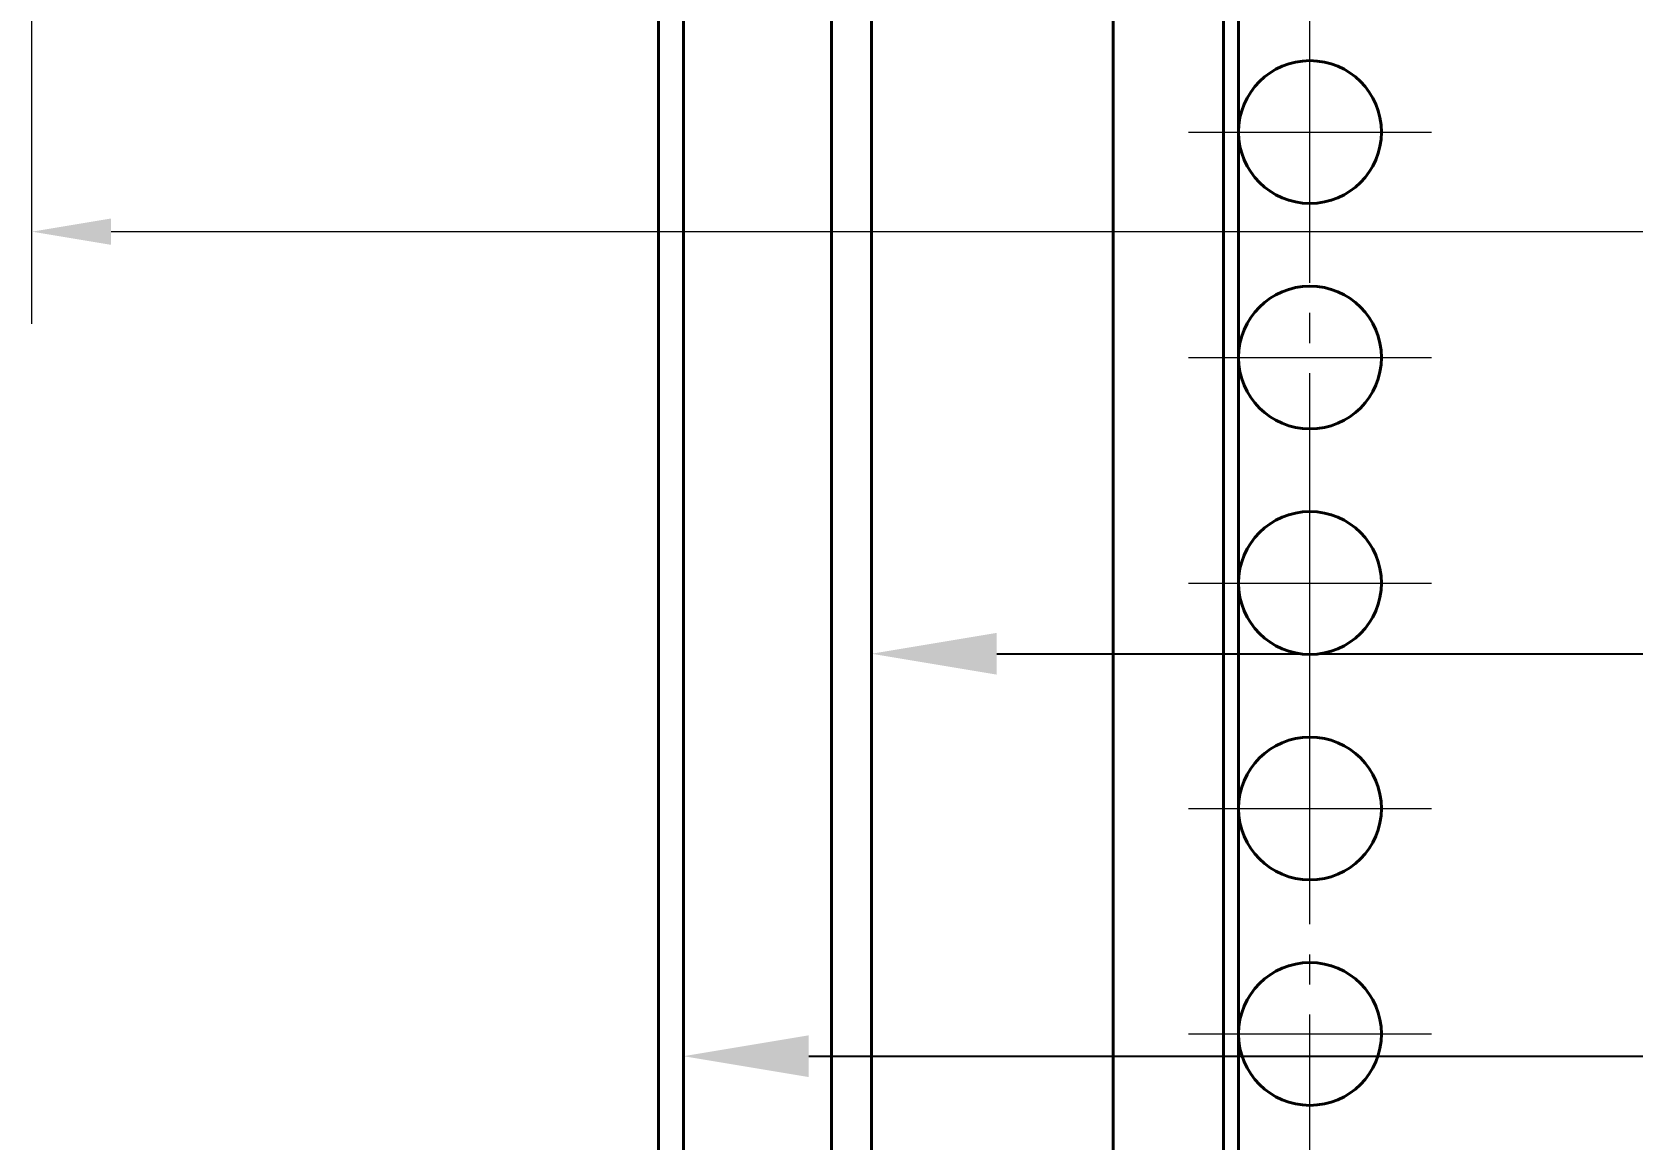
# Model space of a CAD drawing. Header units: millimetres. Extents: x 1794 to 2214, y -1115 to -518.
# Drawn here: x 1856.05 to 1887.97, y -694.81 to -672.72 of the extents above; entities that cross this region are included whole.
import ezdxf

# ---------------------------------------------------------------- set-up
doc = ezdxf.new("R2010")
doc.units = ezdxf.units.MM
doc.linetypes.add('JIS_08_11', pattern=[12.8, 11, -0.6, 0.6, -0.6])
for name, color, linetype, lineweight in [('中心线', 4, 'JIS_08_11', 20), ('外壳线', 1, 'Continuous', 40), ('尺寸线', 2, 'Continuous', 20)]:
    doc.layers.add(name, color=color, linetype=linetype, lineweight=lineweight)
doc.styles.get("Standard").update_dxf_attribs({"font": 'romans.shx', "width": 0.707, "height": 3.5, "bigfont": 'hzfs.shx'})
doc.dimstyles.new('ISO-25', dxfattribs={"dimtxt": 3.5, "dimasz": 2.5, "dimexe": 1.25, "dimexo": 0.625, "dimtad": 1, "dimtxsty": 'Standard', "dimcen": 2.5, "dimadec": 0, "dimazin": 0, "dimtfac": 1, "dimtmove": 0, "dimatfit": 0, "dimfxl": 1, "dimarcsym": 0})

# ---------------------------------------------------------------- blocks, each defined once
blk = doc.blocks.new('*D145')
at = {"layer": 'DEFPOINTS', "color": 0}
for p in [(1960.295, -685.127), (1872.798, -686.214), (1960.295, -686.214)]:
    blk.add_point(p, dxfattribs=at)
at = {"layer": '尺寸线', "color": 0, "lineweight": -2}
for p, q in [((1872.798, -685.589), (1872.798, -683.877)), ((1960.295, -685.589), (1960.295, -683.877)), ((1875.298, -685.127), (1957.795, -685.127))]:
    blk.add_line(p, q, dxfattribs=at)
at = {"layer": '尺寸线', "color": 0}
for points in [[(1875.298, -684.71), (1875.298, -685.544), (1872.798, -685.127)], [(1957.795, -684.71), (1957.795, -685.544), (1960.295, -685.127)]]:
    blk.add_solid(points, dxfattribs=at)
at = {"layer": '尺寸线', "color": 0, "insert": (1927.644, -682.752), "char_height": 3.5, "attachment_point": 5}
blk.add_mtext('%%C1750', dxfattribs=at)
blk = doc.blocks.new('*D147')
at = {"layer": 'DEFPOINTS', "color": 0}
for p in [(1869.048, -692.566), (1964.045, -692.566), (1964.045, -693.159)]:
    blk.add_point(p, dxfattribs=at)
at = {"layer": '尺寸线', "color": 0, "lineweight": -2}
for p, q in [((1869.048, -693.191), (1869.048, -694.409)), ((1871.548, -693.159), (1961.545, -693.159)), ((1964.045, -693.191), (1964.045, -694.409))]:
    blk.add_line(p, q, dxfattribs=at)
at = {"layer": '尺寸线', "color": 0}
for points in [[(1871.548, -692.742), (1871.548, -693.576), (1869.048, -693.159)], [(1961.545, -692.742), (1961.545, -693.576), (1964.045, -693.159)]]:
    blk.add_solid(points, dxfattribs=at)
at = {"layer": '尺寸线', "color": 0, "insert": (1926.781, -690.784), "char_height": 3.5, "attachment_point": 5}
blk.add_mtext('%%C1900', dxfattribs=at)

msp = doc.modelspace()

# ---------------------------------------------------------------- linework, layer by layer
at = {"layer": '中心线'}
for p, q in [((1881.547, -754.526), (1881.547, -656.804)), ((1879.122, -674.715), (1883.971, -674.715)), ((1879.122, -674.715), (1883.971, -674.715)), ((1879.122, -674.715), (1883.971, -674.715)), ((1879.122, -674.715), (1883.971, -674.715)), ((1879.122, -674.715), (1883.971, -674.715)), ((1879.122, -674.715), (1883.971, -674.715)), ((1879.122, -674.715), (1883.971, -674.715)), ((1879.122, -674.715), (1883.971, -674.715)), ((1879.122, -674.715), (1883.971, -674.715)), ((1879.122, -674.715), (1883.971, -674.715)), ((1879.122, -674.715), (1883.971, -674.715)), ((1879.122, -674.715), (1883.971, -674.715)), ((1879.122, -674.715), (1883.971, -674.715)), ((1879.122, -674.715), (1883.971, -674.715)), ((1879.122, -674.715), (1883.971, -674.715)), ((1879.122, -674.715), (1883.971, -674.715)), ((1879.122, -674.715), (1883.971, -674.715)), ((1879.122, -674.715), (1883.971, -674.715)), ((1879.122, -674.715), (1883.971, -674.715)), ((1879.122, -674.715), (1883.971, -674.715)), ((1879.122, -674.715), (1883.971, -674.715)), ((1879.122, -674.715), (1883.971, -674.715)), ((1879.122, -674.715), (1883.971, -674.715)), ((1879.122, -674.715), (1883.971, -674.715)), ((1879.122, -674.715), (1883.971, -674.715)), ((1879.122, -674.715), (1883.971, -674.715)), ((1879.122, -674.715), (1883.971, -674.715)), ((1879.122, -674.715), (1883.971, -674.715)), ((1879.122, -674.715), (1883.971, -674.715)), ((1879.122, -674.715), (1883.971, -674.715)), ((1879.122, -674.715), (1883.971, -674.715)), ((1879.122, -674.715), (1883.971, -674.715)), ((1879.122, -674.715), (1883.971, -674.715)), ((1879.122, -674.715), (1883.971, -674.715)), ((1879.122, -674.715), (1883.971, -674.715)), ((1879.122, -674.715), (1883.971, -674.715)), ((1879.122, -674.715), (1883.971, -674.715)), ((1879.122, -674.715), (1883.971, -674.715)), ((1879.122, -674.715), (1883.971, -674.715)), ((1879.122, -674.715), (1883.971, -674.715)), ((1879.122, -674.715), (1883.971, -674.715)), ((1879.122, -674.715), (1883.971, -674.715)), ((1879.122, -674.715), (1883.971, -674.715)), ((1879.122, -674.715), (1883.971, -674.715)), ((1879.122, -674.715), (1883.971, -674.715)), ((1879.122, -674.715), (1883.971, -674.715)), ((1879.122, -674.715), (1883.971, -674.715)), ((1879.122, -674.715), (1883.971, -674.715)), ((1879.122, -674.715), (1883.971, -674.715)), ((1879.122, -674.715), (1883.971, -674.715)), ((1879.122, -674.715), (1883.971, -674.715)), ((1879.122, -674.715), (1883.971, -674.715)), ((1879.122, -674.715), (1883.971, -674.715)), ((1879.122, -674.715), (1883.971, -674.715)), ((1879.122, -674.715), (1883.971, -674.715)), ((1879.122, -674.715), (1883.971, -674.715)), ((1879.122, -674.715), (1883.971, -674.715)), ((1879.122, -674.715), (1883.971, -674.715)), ((1879.122, -674.715), (1883.971, -674.715)), ((1879.122, -674.715), (1883.971, -674.715)), ((1879.122, -674.715), (1883.971, -674.715)), ((1879.122, -674.715), (1883.971, -674.715)), ((1879.122, -674.715), (1883.971, -674.715)), ((1879.122, -674.715), (1883.971, -674.715)), ((1879.122, -674.715), (1883.971, -674.715)), ((1879.122, -674.715), (1883.971, -674.715)), ((1879.122, -674.715), (1883.971, -674.715)), ((1879.122, -674.715), (1883.971, -674.715)), ((1879.122, -674.715), (1883.971, -674.715)), ((1879.122, -674.715), (1883.971, -674.715)), ((1879.122, -674.715), (1883.971, -674.715)), ((1879.122, -674.715), (1883.971, -674.715)), ((1879.122, -674.715), (1883.971, -674.715)), ((1879.122, -674.715), (1883.971, -674.715)), ((1879.122, -674.715), (1883.971, -674.715)), ((1879.122, -674.715), (1883.971, -674.715)), ((1879.122, -674.715), (1883.971, -674.715)), ((1879.122, -674.715), (1883.971, -674.715)), ((1879.122, -674.715), (1883.971, -674.715)), ((1879.122, -674.715), (1883.971, -674.715)), ((1879.122, -674.715), (1883.971, -674.715)), ((1879.122, -674.715), (1883.971, -674.715)), ((1879.122, -674.715), (1883.971, -674.715)), ((1879.122, -674.715), (1883.971, -674.715)), ((1879.122, -674.715), (1883.971, -674.715)), ((1879.122, -674.715), (1883.971, -674.715)), ((1879.122, -674.715), (1883.971, -674.715)), ((1879.122, -674.715), (1883.971, -674.715)), ((1879.122, -674.715), (1883.971, -674.715)), ((1879.122, -674.715), (1883.971, -674.715)), ((1879.122, -674.715), (1883.971, -674.715)), ((1879.122, -674.715), (1883.971, -674.715)), ((1879.122, -674.715), (1883.971, -674.715)), ((1879.122, -674.715), (1883.971, -674.715)), ((1879.122, -674.715), (1883.971, -674.715)), ((1879.122, -674.715), (1883.971, -674.715)), ((1879.122, -674.715), (1883.971, -674.715)), ((1879.122, -674.715), (1883.971, -674.715)), ((1879.122, -674.715), (1883.971, -674.715)), ((1879.122, -674.715), (1883.971, -674.715)), ((1879.122, -679.215), (1883.971, -679.215)), ((1879.122, -679.215), (1883.971, -679.215)), ((1879.122, -679.215), (1883.971, -679.215)), ((1879.122, -679.215), (1883.971, -679.215)), ((1879.122, -679.215), (1883.971, -679.215)), ((1879.122, -679.215), (1883.971, -679.215)), ((1879.122, -679.215), (1883.971, -679.215)), ((1879.122, -679.215), (1883.971, -679.215)), ((1879.122, -679.215), (1883.971, -679.215)), ((1879.122, -679.215), (1883.971, -679.215)), ((1879.122, -679.215), (1883.971, -679.215)), ((1879.122, -679.215), (1883.971, -679.215)), ((1879.122, -679.215), (1883.971, -679.215)), ((1879.122, -679.215), (1883.971, -679.215)), ((1879.122, -679.215), (1883.971, -679.215)), ((1879.122, -679.215), (1883.971, -679.215)), ((1879.122, -679.215), (1883.971, -679.215)), ((1879.122, -679.215), (1883.971, -679.215)), ((1879.122, -679.215), (1883.971, -679.215)), ((1879.122, -679.215), (1883.971, -679.215)), ((1879.122, -679.215), (1883.971, -679.215)), ((1879.122, -679.215), (1883.971, -679.215)), ((1879.122, -679.215), (1883.971, -679.215)), ((1879.122, -679.215), (1883.971, -679.215)), ((1879.122, -679.215), (1883.971, -679.215)), ((1879.122, -679.215), (1883.971, -679.215)), ((1879.122, -679.215), (1883.971, -679.215)), ((1879.122, -679.215), (1883.971, -679.215)), ((1879.122, -679.215), (1883.971, -679.215)), ((1879.122, -679.215), (1883.971, -679.215)), ((1879.122, -679.215), (1883.971, -679.215)), ((1879.122, -679.215), (1883.971, -679.215)), ((1879.122, -679.215), (1883.971, -679.215)), ((1879.122, -679.215), (1883.971, -679.215)), ((1879.122, -679.215), (1883.971, -679.215)), ((1879.122, -679.215), (1883.971, -679.215)), ((1879.122, -679.215), (1883.971, -679.215)), ((1879.122, -679.215), (1883.971, -679.215)), ((1879.122, -679.215), (1883.971, -679.215)), ((1879.122, -679.215), (1883.971, -679.215)), ((1879.122, -679.215), (1883.971, -679.215)), ((1879.122, -679.215), (1883.971, -679.215)), ((1879.122, -679.215), (1883.971, -679.215)), ((1879.122, -679.215), (1883.971, -679.215)), ((1879.122, -679.215), (1883.971, -679.215)), ((1879.122, -679.215), (1883.971, -679.215)), ((1879.122, -679.215), (1883.971, -679.215)), ((1879.122, -679.215), (1883.971, -679.215)), ((1879.122, -679.215), (1883.971, -679.215)), ((1879.122, -679.215), (1883.971, -679.215)), ((1879.122, -679.215), (1883.971, -679.215)), ((1879.122, -679.215), (1883.971, -679.215)), ((1879.122, -679.215), (1883.971, -679.215)), ((1879.122, -679.215), (1883.971, -679.215)), ((1879.122, -679.215), (1883.971, -679.215)), ((1879.122, -679.215), (1883.971, -679.215)), ((1879.122, -679.215), (1883.971, -679.215)), ((1879.122, -679.215), (1883.971, -679.215)), ((1879.122, -679.215), (1883.971, -679.215)), ((1879.122, -679.215), (1883.971, -679.215)), ((1879.122, -679.215), (1883.971, -679.215)), ((1879.122, -679.215), (1883.971, -679.215)), ((1879.122, -679.215), (1883.971, -679.215)), ((1879.122, -679.215), (1883.971, -679.215)), ((1879.122, -679.215), (1883.971, -679.215)), ((1879.122, -679.215), (1883.971, -679.215)), ((1879.122, -679.215), (1883.971, -679.215)), ((1879.122, -679.215), (1883.971, -679.215)), ((1879.122, -679.215), (1883.971, -679.215)), ((1879.122, -679.215), (1883.971, -679.215)), ((1879.122, -679.215), (1883.971, -679.215)), ((1879.122, -679.215), (1883.971, -679.215)), ((1879.122, -679.215), (1883.971, -679.215)), ((1879.122, -679.215), (1883.971, -679.215)), ((1879.122, -679.215), (1883.971, -679.215)), ((1879.122, -679.215), (1883.971, -679.215)), ((1879.122, -679.215), (1883.971, -679.215)), ((1879.122, -679.215), (1883.971, -679.215)), ((1879.122, -679.215), (1883.971, -679.215)), ((1879.122, -679.215), (1883.971, -679.215)), ((1879.122, -679.215), (1883.971, -679.215)), ((1879.122, -679.215), (1883.971, -679.215)), ((1879.122, -679.215), (1883.971, -679.215)), ((1879.122, -679.215), (1883.971, -679.215)), ((1879.122, -679.215), (1883.971, -679.215)), ((1879.122, -679.215), (1883.971, -679.215)), ((1879.122, -679.215), (1883.971, -679.215)), ((1879.122, -679.215), (1883.971, -679.215)), ((1879.122, -679.215), (1883.971, -679.215)), ((1879.122, -679.215), (1883.971, -679.215)), ((1879.122, -679.215), (1883.971, -679.215)), ((1879.122, -679.215), (1883.971, -679.215)), ((1879.122, -679.215), (1883.971, -679.215)), ((1879.122, -679.215), (1883.971, -679.215)), ((1879.122, -679.215), (1883.971, -679.215)), ((1879.122, -679.215), (1883.971, -679.215)), ((1879.122, -679.215), (1883.971, -679.215)), ((1879.122, -679.215), (1883.971, -679.215)), ((1879.122, -679.215), (1883.971, -679.215)), ((1879.122, -679.215), (1883.971, -679.215)), ((1879.122, -683.715), (1883.971, -683.715)), ((1879.122, -683.715), (1883.971, -683.715)), ((1879.122, -683.715), (1883.971, -683.715)), ((1879.122, -683.715), (1883.971, -683.715)), ((1879.122, -683.715), (1883.971, -683.715)), ((1879.122, -683.715), (1883.971, -683.715)), ((1879.122, -683.715), (1883.971, -683.715)), ((1879.122, -683.715), (1883.971, -683.715)), ((1879.122, -683.715), (1883.971, -683.715)), ((1879.122, -683.715), (1883.971, -683.715)), ((1879.122, -683.715), (1883.971, -683.715)), ((1879.122, -683.715), (1883.971, -683.715)), ((1879.122, -683.715), (1883.971, -683.715)), ((1879.122, -683.715), (1883.971, -683.715)), ((1879.122, -683.715), (1883.971, -683.715)), ((1879.122, -683.715), (1883.971, -683.715)), ((1879.122, -683.715), (1883.971, -683.715)), ((1879.122, -683.715), (1883.971, -683.715)), ((1879.122, -683.715), (1883.971, -683.715)), ((1879.122, -683.715), (1883.971, -683.715)), ((1879.122, -683.715), (1883.971, -683.715)), ((1879.122, -683.715), (1883.971, -683.715)), ((1879.122, -683.715), (1883.971, -683.715)), ((1879.122, -683.715), (1883.971, -683.715)), ((1879.122, -683.715), (1883.971, -683.715)), ((1879.122, -683.715), (1883.971, -683.715)), ((1879.122, -683.715), (1883.971, -683.715)), ((1879.122, -683.715), (1883.971, -683.715)), ((1879.122, -683.715), (1883.971, -683.715)), ((1879.122, -683.715), (1883.971, -683.715)), ((1879.122, -683.715), (1883.971, -683.715)), ((1879.122, -683.715), (1883.971, -683.715)), ((1879.122, -683.715), (1883.971, -683.715)), ((1879.122, -683.715), (1883.971, -683.715)), ((1879.122, -683.715), (1883.971, -683.715)), ((1879.122, -683.715), (1883.971, -683.715)), ((1879.122, -683.715), (1883.971, -683.715)), ((1879.122, -683.715), (1883.971, -683.715)), ((1879.122, -683.715), (1883.971, -683.715)), ((1879.122, -683.715), (1883.971, -683.715)), ((1879.122, -683.715), (1883.971, -683.715)), ((1879.122, -683.715), (1883.971, -683.715)), ((1879.122, -683.715), (1883.971, -683.715)), ((1879.122, -683.715), (1883.971, -683.715)), ((1879.122, -683.715), (1883.971, -683.715)), ((1879.122, -683.715), (1883.971, -683.715)), ((1879.122, -683.715), (1883.971, -683.715)), ((1879.122, -683.715), (1883.971, -683.715)), ((1879.122, -683.715), (1883.971, -683.715)), ((1879.122, -683.715), (1883.971, -683.715)), ((1879.122, -683.715), (1883.971, -683.715)), ((1879.122, -683.715), (1883.971, -683.715)), ((1879.122, -683.715), (1883.971, -683.715)), ((1879.122, -683.715), (1883.971, -683.715)), ((1879.122, -683.715), (1883.971, -683.715)), ((1879.122, -683.715), (1883.971, -683.715)), ((1879.122, -683.715), (1883.971, -683.715)), ((1879.122, -683.715), (1883.971, -683.715)), ((1879.122, -683.715), (1883.971, -683.715)), ((1879.122, -683.715), (1883.971, -683.715)), ((1879.122, -683.715), (1883.971, -683.715)), ((1879.122, -683.715), (1883.971, -683.715)), ((1879.122, -683.715), (1883.971, -683.715)), ((1879.122, -683.715), (1883.971, -683.715)), ((1879.122, -683.715), (1883.971, -683.715)), ((1879.122, -683.715), (1883.971, -683.715)), ((1879.122, -683.715), (1883.971, -683.715)), ((1879.122, -683.715), (1883.971, -683.715)), ((1879.122, -683.715), (1883.971, -683.715)), ((1879.122, -683.715), (1883.971, -683.715)), ((1879.122, -683.715), (1883.971, -683.715)), ((1879.122, -683.715), (1883.971, -683.715)), ((1879.122, -683.715), (1883.971, -683.715)), ((1879.122, -683.715), (1883.971, -683.715)), ((1879.122, -683.715), (1883.971, -683.715)), ((1879.122, -683.715), (1883.971, -683.715)), ((1879.122, -683.715), (1883.971, -683.715)), ((1879.122, -683.715), (1883.971, -683.715)), ((1879.122, -683.715), (1883.971, -683.715)), ((1879.122, -683.715), (1883.971, -683.715)), ((1879.122, -683.715), (1883.971, -683.715)), ((1879.122, -683.715), (1883.971, -683.715)), ((1879.122, -683.715), (1883.971, -683.715)), ((1879.122, -683.715), (1883.971, -683.715)), ((1879.122, -683.715), (1883.971, -683.715)), ((1879.122, -683.715), (1883.971, -683.715)), ((1879.122, -683.715), (1883.971, -683.715)), ((1879.122, -683.715), (1883.971, -683.715)), ((1879.122, -683.715), (1883.971, -683.715)), ((1879.122, -683.715), (1883.971, -683.715)), ((1879.122, -683.715), (1883.971, -683.715)), ((1879.122, -683.715), (1883.971, -683.715)), ((1879.122, -683.715), (1883.971, -683.715)), ((1879.122, -683.715), (1883.971, -683.715)), ((1879.122, -683.715), (1883.971, -683.715)), ((1879.122, -683.715), (1883.971, -683.715)), ((1879.122, -683.715), (1883.971, -683.715)), ((1879.122, -683.715), (1883.971, -683.715)), ((1879.122, -683.715), (1883.971, -683.715)), ((1879.122, -683.715), (1883.971, -683.715)), ((1879.122, -688.215), (1883.971, -688.215)), ((1879.122, -688.215), (1883.971, -688.215)), ((1879.122, -688.215), (1883.971, -688.215)), ((1879.122, -688.215), (1883.971, -688.215)), ((1879.122, -688.215), (1883.971, -688.215)), ((1879.122, -688.215), (1883.971, -688.215)), ((1879.122, -688.215), (1883.971, -688.215)), ((1879.122, -688.215), (1883.971, -688.215)), ((1879.122, -688.215), (1883.971, -688.215)), ((1879.122, -688.215), (1883.971, -688.215)), ((1879.122, -688.215), (1883.971, -688.215)), ((1879.122, -688.215), (1883.971, -688.215)), ((1879.122, -688.215), (1883.971, -688.215)), ((1879.122, -688.215), (1883.971, -688.215)), ((1879.122, -688.215), (1883.971, -688.215)), ((1879.122, -688.215), (1883.971, -688.215)), ((1879.122, -688.215), (1883.971, -688.215)), ((1879.122, -688.215), (1883.971, -688.215)), ((1879.122, -688.215), (1883.971, -688.215)), ((1879.122, -688.215), (1883.971, -688.215)), ((1879.122, -688.215), (1883.971, -688.215)), ((1879.122, -688.215), (1883.971, -688.215)), ((1879.122, -688.215), (1883.971, -688.215)), ((1879.122, -688.215), (1883.971, -688.215)), ((1879.122, -688.215), (1883.971, -688.215)), ((1879.122, -688.215), (1883.971, -688.215)), ((1879.122, -688.215), (1883.971, -688.215)), ((1879.122, -688.215), (1883.971, -688.215)), ((1879.122, -688.215), (1883.971, -688.215)), ((1879.122, -688.215), (1883.971, -688.215)), ((1879.122, -688.215), (1883.971, -688.215)), ((1879.122, -688.215), (1883.971, -688.215)), ((1879.122, -688.215), (1883.971, -688.215)), ((1879.122, -688.215), (1883.971, -688.215)), ((1879.122, -688.215), (1883.971, -688.215)), ((1879.122, -688.215), (1883.971, -688.215)), ((1879.122, -688.215), (1883.971, -688.215)), ((1879.122, -688.215), (1883.971, -688.215)), ((1879.122, -688.215), (1883.971, -688.215)), ((1879.122, -688.215), (1883.971, -688.215)), ((1879.122, -688.215), (1883.971, -688.215)), ((1879.122, -688.215), (1883.971, -688.215)), ((1879.122, -688.215), (1883.971, -688.215)), ((1879.122, -688.215), (1883.971, -688.215)), ((1879.122, -688.215), (1883.971, -688.215)), ((1879.122, -688.215), (1883.971, -688.215)), ((1879.122, -688.215), (1883.971, -688.215)), ((1879.122, -688.215), (1883.971, -688.215)), ((1879.122, -688.215), (1883.971, -688.215)), ((1879.122, -688.215), (1883.971, -688.215)), ((1879.122, -688.215), (1883.971, -688.215)), ((1879.122, -688.215), (1883.971, -688.215)), ((1879.122, -688.215), (1883.971, -688.215)), ((1879.122, -688.215), (1883.971, -688.215)), ((1879.122, -688.215), (1883.971, -688.215)), ((1879.122, -688.215), (1883.971, -688.215)), ((1879.122, -688.215), (1883.971, -688.215)), ((1879.122, -688.215), (1883.971, -688.215)), ((1879.122, -688.215), (1883.971, -688.215)), ((1879.122, -688.215), (1883.971, -688.215)), ((1879.122, -688.215), (1883.971, -688.215)), ((1879.122, -688.215), (1883.971, -688.215)), ((1879.122, -688.215), (1883.971, -688.215)), ((1879.122, -688.215), (1883.971, -688.215)), ((1879.122, -688.215), (1883.971, -688.215)), ((1879.122, -688.215), (1883.971, -688.215)), ((1879.122, -688.215), (1883.971, -688.215)), ((1879.122, -688.215), (1883.971, -688.215)), ((1879.122, -688.215), (1883.971, -688.215)), ((1879.122, -688.215), (1883.971, -688.215)), ((1879.122, -688.215), (1883.971, -688.215)), ((1879.122, -688.215), (1883.971, -688.215)), ((1879.122, -688.215), (1883.971, -688.215)), ((1879.122, -688.215), (1883.971, -688.215)), ((1879.122, -688.215), (1883.971, -688.215)), ((1879.122, -688.215), (1883.971, -688.215)), ((1879.122, -688.215), (1883.971, -688.215)), ((1879.122, -688.215), (1883.971, -688.215)), ((1879.122, -688.215), (1883.971, -688.215)), ((1879.122, -688.215), (1883.971, -688.215)), ((1879.122, -688.215), (1883.971, -688.215)), ((1879.122, -688.215), (1883.971, -688.215)), ((1879.122, -688.215), (1883.971, -688.215)), ((1879.122, -688.215), (1883.971, -688.215)), ((1879.122, -688.215), (1883.971, -688.215)), ((1879.122, -688.215), (1883.971, -688.215)), ((1879.122, -688.215), (1883.971, -688.215)), ((1879.122, -688.215), (1883.971, -688.215)), ((1879.122, -688.215), (1883.971, -688.215)), ((1879.122, -688.215), (1883.971, -688.215)), ((1879.122, -688.215), (1883.971, -688.215)), ((1879.122, -688.215), (1883.971, -688.215)), ((1879.122, -688.215), (1883.971, -688.215)), ((1879.122, -688.215), (1883.971, -688.215)), ((1879.122, -688.215), (1883.971, -688.215)), ((1879.122, -688.215), (1883.971, -688.215)), ((1879.122, -688.215), (1883.971, -688.215)), ((1879.122, -688.215), (1883.971, -688.215)), ((1879.122, -688.215), (1883.971, -688.215)), ((1879.122, -688.215), (1883.971, -688.215)), ((1879.122, -692.715), (1883.971, -692.715)), ((1879.122, -692.715), (1883.971, -692.715)), ((1879.122, -692.715), (1883.971, -692.715)), ((1879.122, -692.715), (1883.971, -692.715)), ((1879.122, -692.715), (1883.971, -692.715)), ((1879.122, -692.715), (1883.971, -692.715)), ((1879.122, -692.715), (1883.971, -692.715)), ((1879.122, -692.715), (1883.971, -692.715)), ((1879.122, -692.715), (1883.971, -692.715)), ((1879.122, -692.715), (1883.971, -692.715)), ((1879.122, -692.715), (1883.971, -692.715)), ((1879.122, -692.715), (1883.971, -692.715)), ((1879.122, -692.715), (1883.971, -692.715)), ((1879.122, -692.715), (1883.971, -692.715)), ((1879.122, -692.715), (1883.971, -692.715)), ((1879.122, -692.715), (1883.971, -692.715)), ((1879.122, -692.715), (1883.971, -692.715)), ((1879.122, -692.715), (1883.971, -692.715)), ((1879.122, -692.715), (1883.971, -692.715)), ((1879.122, -692.715), (1883.971, -692.715)), ((1879.122, -692.715), (1883.971, -692.715)), ((1879.122, -692.715), (1883.971, -692.715)), ((1879.122, -692.715), (1883.971, -692.715)), ((1879.122, -692.715), (1883.971, -692.715)), ((1879.122, -692.715), (1883.971, -692.715)), ((1879.122, -692.715), (1883.971, -692.715)), ((1879.122, -692.715), (1883.971, -692.715)), ((1879.122, -692.715), (1883.971, -692.715)), ((1879.122, -692.715), (1883.971, -692.715)), ((1879.122, -692.715), (1883.971, -692.715)), ((1879.122, -692.715), (1883.971, -692.715)), ((1879.122, -692.715), (1883.971, -692.715)), ((1879.122, -692.715), (1883.971, -692.715)), ((1879.122, -692.715), (1883.971, -692.715)), ((1879.122, -692.715), (1883.971, -692.715)), ((1879.122, -692.715), (1883.971, -692.715)), ((1879.122, -692.715), (1883.971, -692.715)), ((1879.122, -692.715), (1883.971, -692.715)), ((1879.122, -692.715), (1883.971, -692.715)), ((1879.122, -692.715), (1883.971, -692.715)), ((1879.122, -692.715), (1883.971, -692.715)), ((1879.122, -692.715), (1883.971, -692.715)), ((1879.122, -692.715), (1883.971, -692.715)), ((1879.122, -692.715), (1883.971, -692.715)), ((1879.122, -692.715), (1883.971, -692.715)), ((1879.122, -692.715), (1883.971, -692.715)), ((1879.122, -692.715), (1883.971, -692.715)), ((1879.122, -692.715), (1883.971, -692.715)), ((1879.122, -692.715), (1883.971, -692.715)), ((1879.122, -692.715), (1883.971, -692.715)), ((1879.122, -692.715), (1883.971, -692.715)), ((1879.122, -692.715), (1883.971, -692.715)), ((1879.122, -692.715), (1883.971, -692.715)), ((1879.122, -692.715), (1883.971, -692.715)), ((1879.122, -692.715), (1883.971, -692.715)), ((1879.122, -692.715), (1883.971, -692.715)), ((1879.122, -692.715), (1883.971, -692.715)), ((1879.122, -692.715), (1883.971, -692.715)), ((1879.122, -692.715), (1883.971, -692.715)), ((1879.122, -692.715), (1883.971, -692.715)), ((1879.122, -692.715), (1883.971, -692.715)), ((1879.122, -692.715), (1883.971, -692.715)), ((1879.122, -692.715), (1883.971, -692.715)), ((1879.122, -692.715), (1883.971, -692.715)), ((1879.122, -692.715), (1883.971, -692.715)), ((1879.122, -692.715), (1883.971, -692.715)), ((1879.122, -692.715), (1883.971, -692.715)), ((1879.122, -692.715), (1883.971, -692.715)), ((1879.122, -692.715), (1883.971, -692.715)), ((1879.122, -692.715), (1883.971, -692.715)), ((1879.122, -692.715), (1883.971, -692.715)), ((1879.122, -692.715), (1883.971, -692.715)), ((1879.122, -692.715), (1883.971, -692.715)), ((1879.122, -692.715), (1883.971, -692.715)), ((1879.122, -692.715), (1883.971, -692.715)), ((1879.122, -692.715), (1883.971, -692.715)), ((1879.122, -692.715), (1883.971, -692.715)), ((1879.122, -692.715), (1883.971, -692.715)), ((1879.122, -692.715), (1883.971, -692.715)), ((1879.122, -692.715), (1883.971, -692.715)), ((1879.122, -692.715), (1883.971, -692.715)), ((1879.122, -692.715), (1883.971, -692.715)), ((1879.122, -692.715), (1883.971, -692.715)), ((1879.122, -692.715), (1883.971, -692.715)), ((1879.122, -692.715), (1883.971, -692.715)), ((1879.122, -692.715), (1883.971, -692.715)), ((1879.122, -692.715), (1883.971, -692.715)), ((1879.122, -692.715), (1883.971, -692.715)), ((1879.122, -692.715), (1883.971, -692.715)), ((1879.122, -692.715), (1883.971, -692.715)), ((1879.122, -692.715), (1883.971, -692.715)), ((1879.122, -692.715), (1883.971, -692.715)), ((1879.122, -692.715), (1883.971, -692.715)), ((1879.122, -692.715), (1883.971, -692.715)), ((1879.122, -692.715), (1883.971, -692.715)), ((1879.122, -692.715), (1883.971, -692.715)), ((1879.122, -692.715), (1883.971, -692.715)), ((1879.122, -692.715), (1883.971, -692.715)), ((1879.122, -692.715), (1883.971, -692.715)), ((1879.122, -692.715), (1883.971, -692.715))]:
    msp.add_line(p, q, dxfattribs=at)
at = {"layer": '外壳线'}
for p, q in [((1871.998, -633.997), (1871.998, -752.468)), ((1872.798, -633.997), (1872.798, -752.468)), ((1868.551, -642.739), (1868.548, -754.098)), ((1869.048, -644.045), (1869.048, -754.098)), ((1877.622, -656.851), (1877.622, -708.54)), ((1879.822, -656.851), (1879.822, -756.286)), ((1880.122, -656.851), (1880.122, -756.286))]:
    msp.add_line(p, q, dxfattribs=at)
for centre in [(1881.547, -674.715), (1881.547, -674.715), (1881.547, -674.715), (1881.547, -674.715), (1881.547, -674.715), (1881.547, -674.715), (1881.547, -674.715), (1881.547, -674.715), (1881.547, -674.715), (1881.547, -674.715), (1881.547, -674.715), (1881.547, -674.715), (1881.547, -674.715), (1881.547, -674.715), (1881.547, -674.715), (1881.547, -674.715), (1881.547, -674.715), (1881.547, -674.715), (1881.547, -674.715), (1881.547, -674.715), (1881.547, -674.715), (1881.547, -674.715), (1881.547, -674.715), (1881.547, -674.715), (1881.547, -674.715), (1881.547, -674.715), (1881.547, -674.715), (1881.547, -674.715), (1881.547, -674.715), (1881.547, -674.715), (1881.547, -674.715), (1881.547, -674.715), (1881.547, -674.715), (1881.547, -674.715), (1881.547, -674.715), (1881.547, -674.715), (1881.547, -674.715), (1881.547, -674.715), (1881.547, -674.715), (1881.547, -674.715), (1881.547, -674.715), (1881.547, -674.715), (1881.547, -674.715), (1881.547, -674.715), (1881.547, -674.715), (1881.547, -674.715), (1881.547, -674.715), (1881.547, -674.715), (1881.547, -674.715), (1881.547, -674.715), (1881.547, -674.715), (1881.547, -674.715), (1881.547, -674.715), (1881.547, -674.715), (1881.547, -674.715), (1881.547, -674.715), (1881.547, -674.715), (1881.547, -674.715), (1881.547, -674.715), (1881.547, -674.715), (1881.547, -674.715), (1881.547, -674.715), (1881.547, -674.715), (1881.547, -674.715), (1881.547, -674.715), (1881.547, -674.715), (1881.547, -674.715), (1881.547, -674.715), (1881.547, -674.715), (1881.547, -674.715), (1881.547, -674.715), (1881.547, -674.715), (1881.547, -674.715), (1881.547, -674.715), (1881.547, -674.715), (1881.547, -674.715), (1881.547, -674.715), (1881.547, -674.715), (1881.547, -674.715), (1881.547, -674.715), (1881.547, -674.715), (1881.547, -674.715), (1881.547, -674.715), (1881.547, -674.715), (1881.547, -674.715), (1881.547, -674.715), (1881.547, -674.715), (1881.547, -674.715), (1881.547, -674.715), (1881.547, -674.715), (1881.547, -674.715), (1881.547, -674.715), (1881.547, -674.715), (1881.547, -674.715), (1881.547, -674.715), (1881.547, -674.715), (1881.547, -674.715), (1881.547, -674.715), (1881.547, -674.715), (1881.547, -674.715), (1881.547, -679.215), (1881.547, -679.215), (1881.547, -679.215), (1881.547, -679.215), (1881.547, -679.215), (1881.547, -679.215), (1881.547, -679.215), (1881.547, -679.215), (1881.547, -679.215), (1881.547, -679.215), (1881.547, -679.215), (1881.547, -679.215), (1881.547, -679.215), (1881.547, -679.215), (1881.547, -679.215), (1881.547, -679.215), (1881.547, -679.215), (1881.547, -679.215), (1881.547, -679.215), (1881.547, -679.215), (1881.547, -679.215), (1881.547, -679.215), (1881.547, -679.215), (1881.547, -679.215), (1881.547, -679.215), (1881.547, -679.215), (1881.547, -679.215), (1881.547, -679.215), (1881.547, -679.215), (1881.547, -679.215), (1881.547, -679.215), (1881.547, -679.215), (1881.547, -679.215), (1881.547, -679.215), (1881.547, -679.215), (1881.547, -679.215), (1881.547, -679.215), (1881.547, -679.215), (1881.547, -679.215), (1881.547, -679.215), (1881.547, -679.215), (1881.547, -679.215), (1881.547, -679.215), (1881.547, -679.215), (1881.547, -679.215), (1881.547, -679.215), (1881.547, -679.215), (1881.547, -679.215), (1881.547, -679.215), (1881.547, -679.215), (1881.547, -679.215), (1881.547, -679.215), (1881.547, -679.215), (1881.547, -679.215), (1881.547, -679.215), (1881.547, -679.215), (1881.547, -679.215), (1881.547, -679.215), (1881.547, -679.215), (1881.547, -679.215), (1881.547, -679.215), (1881.547, -679.215), (1881.547, -679.215), (1881.547, -679.215), (1881.547, -679.215), (1881.547, -679.215), (1881.547, -679.215), (1881.547, -679.215), (1881.547, -679.215), (1881.547, -679.215), (1881.547, -679.215), (1881.547, -679.215), (1881.547, -679.215), (1881.547, -679.215), (1881.547, -679.215), (1881.547, -679.215), (1881.547, -679.215), (1881.547, -679.215), (1881.547, -679.215), (1881.547, -679.215), (1881.547, -679.215), (1881.547, -679.215), (1881.547, -679.215), (1881.547, -679.215), (1881.547, -679.215), (1881.547, -679.215), (1881.547, -679.215), (1881.547, -679.215), (1881.547, -679.215), (1881.547, -679.215), (1881.547, -679.215), (1881.547, -679.215), (1881.547, -679.215), (1881.547, -679.215), (1881.547, -679.215), (1881.547, -679.215), (1881.547, -679.215), (1881.547, -679.215), (1881.547, -679.215), (1881.547, -679.215), (1881.547, -683.715), (1881.547, -683.715), (1881.547, -683.715), (1881.547, -683.715), (1881.547, -683.715), (1881.547, -683.715), (1881.547, -683.715), (1881.547, -683.715), (1881.547, -683.715), (1881.547, -683.715), (1881.547, -683.715), (1881.547, -683.715), (1881.547, -683.715), (1881.547, -683.715), (1881.547, -683.715), (1881.547, -683.715), (1881.547, -683.715), (1881.547, -683.715), (1881.547, -683.715), (1881.547, -683.715), (1881.547, -683.715), (1881.547, -683.715), (1881.547, -683.715), (1881.547, -683.715), (1881.547, -683.715), (1881.547, -683.715), (1881.547, -683.715), (1881.547, -683.715), (1881.547, -683.715), (1881.547, -683.715), (1881.547, -683.715), (1881.547, -683.715), (1881.547, -683.715), (1881.547, -683.715), (1881.547, -683.715), (1881.547, -683.715), (1881.547, -683.715), (1881.547, -683.715), (1881.547, -683.715), (1881.547, -683.715), (1881.547, -683.715), (1881.547, -683.715), (1881.547, -683.715), (1881.547, -683.715), (1881.547, -683.715), (1881.547, -683.715), (1881.547, -683.715), (1881.547, -683.715), (1881.547, -683.715), (1881.547, -683.715), (1881.547, -683.715), (1881.547, -683.715), (1881.547, -683.715), (1881.547, -683.715), (1881.547, -683.715), (1881.547, -683.715), (1881.547, -683.715), (1881.547, -683.715), (1881.547, -683.715), (1881.547, -683.715), (1881.547, -683.715), (1881.547, -683.715), (1881.547, -683.715), (1881.547, -683.715), (1881.547, -683.715), (1881.547, -683.715), (1881.547, -683.715), (1881.547, -683.715), (1881.547, -683.715), (1881.547, -683.715), (1881.547, -683.715), (1881.547, -683.715), (1881.547, -683.715), (1881.547, -683.715), (1881.547, -683.715), (1881.547, -683.715), (1881.547, -683.715), (1881.547, -683.715), (1881.547, -683.715), (1881.547, -683.715), (1881.547, -683.715), (1881.547, -683.715), (1881.547, -683.715), (1881.547, -683.715), (1881.547, -683.715), (1881.547, -683.715), (1881.547, -683.715), (1881.547, -683.715), (1881.547, -683.715), (1881.547, -683.715), (1881.547, -683.715), (1881.547, -683.715), (1881.547, -683.715), (1881.547, -683.715), (1881.547, -683.715), (1881.547, -683.715), (1881.547, -683.715), (1881.547, -683.715), (1881.547, -683.715), (1881.547, -683.715), (1881.547, -688.215), (1881.547, -688.215), (1881.547, -688.215), (1881.547, -688.215), (1881.547, -688.215), (1881.547, -688.215), (1881.547, -688.215), (1881.547, -688.215), (1881.547, -688.215), (1881.547, -688.215), (1881.547, -688.215), (1881.547, -688.215), (1881.547, -688.215), (1881.547, -688.215), (1881.547, -688.215), (1881.547, -688.215), (1881.547, -688.215), (1881.547, -688.215), (1881.547, -688.215), (1881.547, -688.215), (1881.547, -688.215), (1881.547, -688.215), (1881.547, -688.215), (1881.547, -688.215), (1881.547, -688.215), (1881.547, -688.215), (1881.547, -688.215), (1881.547, -688.215), (1881.547, -688.215), (1881.547, -688.215), (1881.547, -688.215), (1881.547, -688.215), (1881.547, -688.215), (1881.547, -688.215), (1881.547, -688.215), (1881.547, -688.215), (1881.547, -688.215), (1881.547, -688.215), (1881.547, -688.215), (1881.547, -688.215), (1881.547, -688.215), (1881.547, -688.215), (1881.547, -688.215), (1881.547, -688.215), (1881.547, -688.215), (1881.547, -688.215), (1881.547, -688.215), (1881.547, -688.215), (1881.547, -688.215), (1881.547, -688.215), (1881.547, -688.215), (1881.547, -688.215), (1881.547, -688.215), (1881.547, -688.215), (1881.547, -688.215), (1881.547, -688.215), (1881.547, -688.215), (1881.547, -688.215), (1881.547, -688.215), (1881.547, -688.215), (1881.547, -688.215), (1881.547, -688.215), (1881.547, -688.215), (1881.547, -688.215), (1881.547, -688.215), (1881.547, -688.215), (1881.547, -688.215), (1881.547, -688.215), (1881.547, -688.215), (1881.547, -688.215), (1881.547, -688.215), (1881.547, -688.215), (1881.547, -688.215), (1881.547, -688.215), (1881.547, -688.215), (1881.547, -688.215), (1881.547, -688.215), (1881.547, -688.215), (1881.547, -688.215), (1881.547, -688.215), (1881.547, -688.215), (1881.547, -688.215), (1881.547, -688.215), (1881.547, -688.215), (1881.547, -688.215), (1881.547, -688.215), (1881.547, -688.215), (1881.547, -688.215), (1881.547, -688.215), (1881.547, -688.215), (1881.547, -688.215), (1881.547, -688.215), (1881.547, -688.215), (1881.547, -688.215), (1881.547, -688.215), (1881.547, -688.215), (1881.547, -688.215), (1881.547, -688.215), (1881.547, -688.215), (1881.547, -688.215), (1881.547, -692.715), (1881.547, -692.715), (1881.547, -692.715), (1881.547, -692.715), (1881.547, -692.715), (1881.547, -692.715), (1881.547, -692.715), (1881.547, -692.715), (1881.547, -692.715), (1881.547, -692.715), (1881.547, -692.715), (1881.547, -692.715), (1881.547, -692.715), (1881.547, -692.715), (1881.547, -692.715), (1881.547, -692.715), (1881.547, -692.715), (1881.547, -692.715), (1881.547, -692.715), (1881.547, -692.715), (1881.547, -692.715), (1881.547, -692.715), (1881.547, -692.715), (1881.547, -692.715), (1881.547, -692.715), (1881.547, -692.715), (1881.547, -692.715), (1881.547, -692.715), (1881.547, -692.715), (1881.547, -692.715), (1881.547, -692.715), (1881.547, -692.715), (1881.547, -692.715), (1881.547, -692.715), (1881.547, -692.715), (1881.547, -692.715), (1881.547, -692.715), (1881.547, -692.715), (1881.547, -692.715), (1881.547, -692.715), (1881.547, -692.715), (1881.547, -692.715), (1881.547, -692.715), (1881.547, -692.715), (1881.547, -692.715), (1881.547, -692.715), (1881.547, -692.715), (1881.547, -692.715), (1881.547, -692.715), (1881.547, -692.715), (1881.547, -692.715), (1881.547, -692.715), (1881.547, -692.715), (1881.547, -692.715), (1881.547, -692.715), (1881.547, -692.715), (1881.547, -692.715), (1881.547, -692.715), (1881.547, -692.715), (1881.547, -692.715), (1881.547, -692.715), (1881.547, -692.715), (1881.547, -692.715), (1881.547, -692.715), (1881.547, -692.715), (1881.547, -692.715), (1881.547, -692.715), (1881.547, -692.715), (1881.547, -692.715), (1881.547, -692.715), (1881.547, -692.715), (1881.547, -692.715), (1881.547, -692.715), (1881.547, -692.715), (1881.547, -692.715), (1881.547, -692.715), (1881.547, -692.715), (1881.547, -692.715), (1881.547, -692.715), (1881.547, -692.715), (1881.547, -692.715), (1881.547, -692.715), (1881.547, -692.715), (1881.547, -692.715), (1881.547, -692.715), (1881.547, -692.715), (1881.547, -692.715), (1881.547, -692.715), (1881.547, -692.715), (1881.547, -692.715), (1881.547, -692.715), (1881.547, -692.715), (1881.547, -692.715), (1881.547, -692.715), (1881.547, -692.715), (1881.547, -692.715), (1881.547, -692.715), (1881.547, -692.715), (1881.547, -692.715), (1881.547, -692.715)]:
    msp.add_circle(centre, 1.425, dxfattribs=at)
at = {"layer": '尺寸线'}
for p, q in [((1856.048, -678.543), (1856.048, -668.552)), ((1857.627, -676.703), (1931.633, -676.703))]:
    msp.add_line(p, q, dxfattribs=at)
msp.add_solid([(1857.627, -676.44), (1857.627, -676.966), (1856.048, -676.703)], dxfattribs=at)

# ---------------------------------------------------------------- dimensions: what is measured, and where the dimension line sits
for base, p1, p2, text, picture, middle in [((1960.295, -685.127), (1872.798, -686.214), (1960.295, -686.214), '%%C1750', '*D145', (1927.644, -685.127)), ((1964.045, -693.159), (1869.048, -692.566), (1964.045, -692.566), '%%C1900', '*D147', (1926.781, -693.159))]:
    dim = msp.add_linear_dim(base=base, p1=p1, p2=p2, text=text, dimstyle='ISO-25', dxfattribs=at)
    dim.commit()
    dim.dimension.update_dxf_attribs({"geometry": picture, "text_midpoint": middle, "dimtype": 160})

doc.saveas('drawing.dxf')
